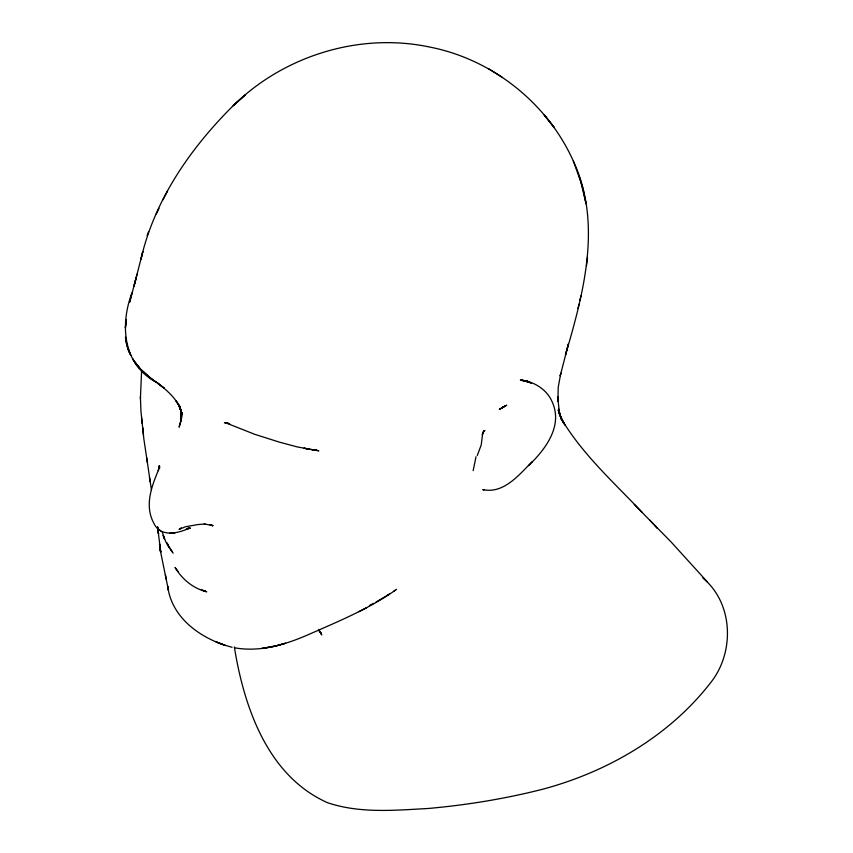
<?xml version="1.0" encoding="UTF-8"?>
<svg xmlns="http://www.w3.org/2000/svg" width="853" height="853" viewBox="0 0 853 853"><rect width="100%" height="100%" fill="white"/><g stroke="black" fill="none" stroke-linecap="round" stroke-linejoin="round"><path stroke-width="1.28" d="M151.45 489.953L143.848 438.922L140.958 411.349L140.404 396.784M181.625 413.055L181.401 418.791M181.732 412.873L181.636 414.579L181.497 412.372M181.486 417.938L181.486 412.884M558.203 410.005L561.764 420.294L558.672 409.141L559.621 414.515L557.67 396.752L557.905 401.486L558.203 387.39L560.805 373.166L560.208 375.906L568.429 343.898L565.486 354.837C583.825 292.664 602.261 223.23 573.355 161.11C547.477 103.074 492.074 59.23 429.72 47.064C359.753 32.169 284.017 55.701 233.21 105.676C190.656 147.921 154.372 200.071 140.937 259.28L142.856 251.592L133.932 286.427L137.056 274.239M141.651 369.733L140.393 398.714M181.348 418.524C182.489 413.183 180.452 407.862 177.893 403.234L181.369 411.882L179.588 406.636L176.123 400.889L179.588 406.636L181.177 411.477L179.482 405.932L181.572 414.068M586.448 265.901L587.514 257.318M181.806 412.372L181.241 416.232L182.158 412.596M473.159 470.643L476.017 456.718M181.049 420.572L179.141 427.182L181.305 418.663L181.38 412.575L180.836 421.169L181.465 414.27L180.665 409.131L181.177 411.477M577.929 308.455L578.995 304.063M579.837 300.459L580.946 295.927M135.488 280.296L136.245 277.417L129.72 302.058L131.916 293.016C119.857 325.078 122.832 364.636 156.376 382.208L150.192 377.943L142.398 370.831L151.919 379.18L150.192 377.943L164.234 388.19L157.517 382.912C167.231 390.695 177.936 399.417 181.369 411.882M147.1 235.556L148.582 231.707M477.264 455.534L481.241 444.935L482.638 433.569L483.374 431.767L482.286 434.742L483.992 431.096L483.438 431.703L484.888 430.434L483.534 431.469M156.28 213.932L159.01 208.345M167.572 191.051L162.934 199.847M482.809 489.75L484.429 489.601L483.214 489.654C503.824 494.036 519.456 474.428 532.4 461.42M528.529 465.674C545.291 449.51 563.396 425.946 552.051 401.603C546.73 389.224 533.53 381.238 520.373 380.065L530.374 382.634L524.819 380.758L529.361 382.251L528.402 381.749L531.515 383.423M181.348 527.815L179.077 529.446L185.496 526.727L198.12 524.542L205.104 524.009L204.293 523.977L213.09 525.64L209.977 524.659L212.525 525.747L210.616 524.606L211.107 524.915M393.574 591.385L395.206 590.255M387.955 595.106L389.394 594.136L375.97 602.101M396.528 589.37C369.957 608.413 339.526 620.877 309.799 634.014C286.448 644.324 260.581 652.428 234.842 647.832M369.402 605.534L373.454 603.412M358.804 611.686L366.555 607.762M159.49 468.094L159.426 465.781L158.295 470.653L158.605 469.758C151.546 486.402 144.36 505.701 153.764 523.06C160.236 537.571 177.882 533.488 189.185 528.22L186.103 529.191L190.464 528.114L187.585 528.199M173.351 532.997L175.526 532.592M521.247 380.171L527.751 381.323L522.153 380.246M227.708 423.28L224.414 422.63L229.66 423.728L225.437 422.704L254.695 434.294L279.688 442.227L297.356 446.94L318.862 450.842L316.335 450.213M232.091 647.256C202.428 639.75 171.762 618.851 167.71 586.288L168.446 590.212L160.524 551.465L159.522 543.862L160.769 552.243L157.624 527.282M200.967 589.444L206.757 591.79C193.247 588.581 182.105 579.219 175.046 567.469L178.469 571.894M205.147 591.214L204.336 590.916L205.786 591.513L203.345 590.521M488.758 68.816L501.969 77.09M157.656 528.529L160.791 530.971M702.893 578.067C733.473 603.391 734.774 652.246 710.752 682.549C669.328 736 607.794 771.741 543.03 789.142C505.392 798.739 466.986 805.008 428.302 808.473C394.8 810.297 360.009 813.623 327.627 802.737C267.597 776.07 244.054 707.19 234.33 646.915M634.28 504.464L670.959 541.815L707.478 582.055M642.032 512.226C614.064 482.681 583.079 454.916 561.935 419.783L564.995 425.082L560.858 417.192M140.926 369.349L137.6 365.916L140.031 368.411M649.762 520.159L657.428 528.242L654.891 525.544M318.723 630.282L321.432 633.768L318.809 630.132M167.838 545.184L173.159 553.192M171.368 550.686L172.157 551.795L165.855 541.932L162.251 532.219M167.188 544.065L169.438 547.679M318.564 629.418L321.762 634.909L318.915 629.909M168.713 546.624L167.273 543.052M559.301 413.673L563.279 422.704L559.813 414.665M573.355 161.11L580.893 181.998L586.075 203.856L583.132 189.601L578.878 175.302M558.299 410.261L561.764 420.294M165.386 574.634L166.335 579.624M157.57 527.047L157.944 529.191L157.602 527.069M146.641 457.592L147.388 462.571M149.456 477.179L150.149 481.913M158.114 530.619L158.551 533.957L158.327 532.24M160.065 547.626L160.524 551.465L159.948 546.634M143.475 435.147L142.675 427.779L142.856 429.507M141.534 417.597L142.195 423.653M159.372 465.994L159.511 468.606M159.426 465.781L159.415 467.892L159.436 465.802M125.7 324.78L125.391 327.883L126.308 319.672L125.7 324.78M181.209 419.676L180.847 421.446L181.22 419.74M236.707 102.552L233.21 105.676L245.078 95.109L236.707 102.552M500.253 408.726L499.282 409.387L506.767 405.196L500.253 408.726M502.289 407.521L501.585 407.958L504.72 406.231L502.289 407.521M277.278 645.529L261.988 648.472L273.781 646.51L285.574 643.237L277.278 645.529M173.895 532.89L169.907 533.296L173.895 532.89M313.605 449.851L311.345 449.52L316.826 450.32L313.605 449.851M309.938 449.307L304.126 448.251L309.938 449.307M225.032 645.358L216.129 641.882L225.032 645.358M139.402 367.792L134.945 362.397L139.402 367.792M554.087 127.31L544.161 114.835L554.087 127.31M136.725 364.615L132.652 358.868L136.725 364.615M130.722 355.37L127.833 348.419L130.722 355.37M164.426 538.829L163.222 535.556L164.426 538.829M129.166 351.958L126.756 344.911L125.466 337.34L126.756 344.911L129.166 351.958"/></g></svg>
